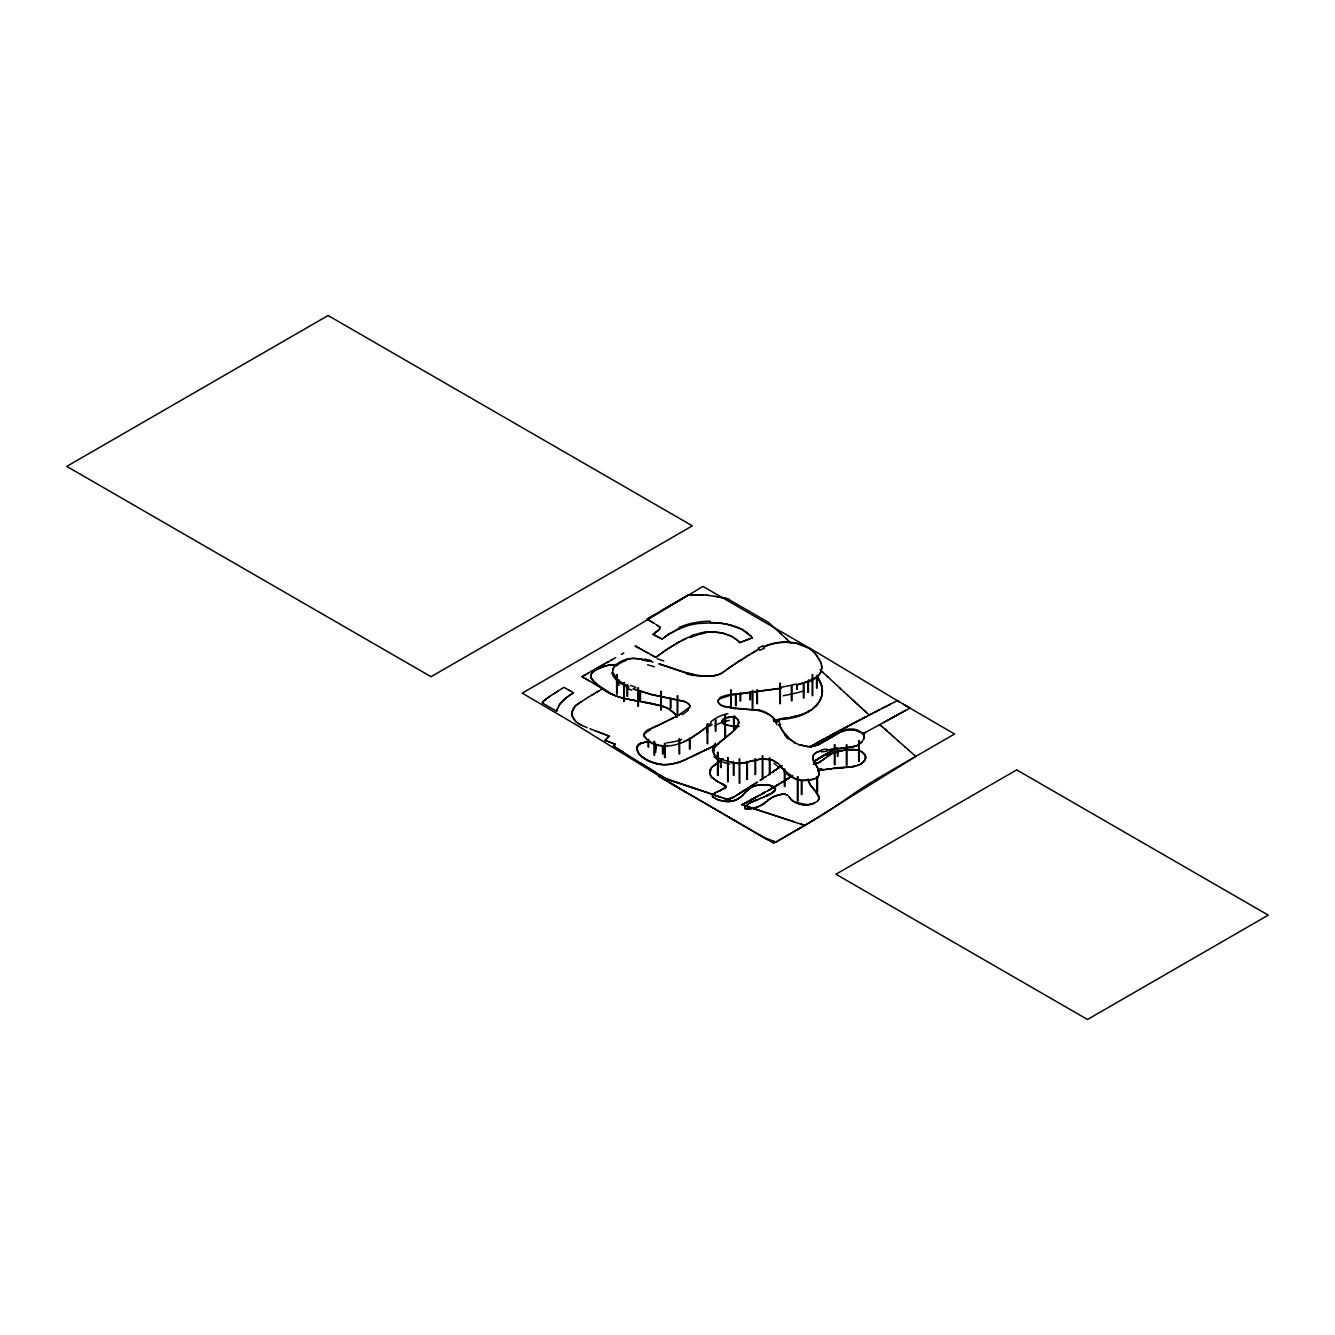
<?xml version="1.0" encoding="UTF-8"?>
<svg xmlns="http://www.w3.org/2000/svg" width="1335" height="1335" viewBox="0 0 1335 1335"><rect width="100%" height="100%" fill="white"/><g stroke="black" fill="none" stroke-linecap="round" stroke-linejoin="round"><path stroke-width="1.5" d="M660.742 709.953L660.742 691.413M677.195 715.293L677.195 695.819M689.444 749.018L689.444 738.639M706.916 732.398L706.916 726.157M707.166 743.662L707.166 723.72M717.512 775.451L717.512 752.323M720.516 767.508L720.516 759.381M734.2 730.345L734.2 717.045M834.375 764.671L834.375 744.73M846.357 765.205L846.357 744.913M637.062 749.452L637.329 746.398M822.393 691.447L822.377 690.262M821.692 668.067L821.692 666.883M822.393 691.33L822.343 692.515M822.143 694.117L821.759 686.457L817.938 678.046A72.591 43.137 -0.1 0 0 816.786 676.444M637.012 748.735L637.062 747.633M821.609 668.968L821.692 667.784M822.343 692.398L822.226 693.583M612.732 670.804L612.782 670.053A15.803 9.395 1.7 0 1 614.2 666.983M865.531 758.213L865.581 757.012M738.622 722.569L738.572 723.036A26.683 15.853 -3.9 0 1 735.335 728.777M637.045 747.767L637.212 746.816M643.87 734.701C651.08 751.405 677.179 747.149 689.794 738.655A79.583 72.324 38.6 0 0 691.88 737.287L696.136 734.567M551.405 695.318L547.717 697.805A70.087 40.567 0.1 0 0 546.716 698.555L543.779 700.975A36.596 21.193 0.2 0 0 543.095 701.659L542.077 702.777L556.578 711.238L559.732 704.196L566.491 697.571M812.865 757.396L812.982 756.261M863.995 737.855L863.712 734.584M716.011 763.937L711.438 767.959L709.936 772.998M821.609 668.668L821.259 670.737M822.143 694L821.926 695.168M585.831 698.689L575.001 706.282L571.747 713.341A12.666 7.409 1.3 0 0 571.897 715.109L574.901 720.349A29.103 16.988 2.2 0 0 575.902 721.484L576.853 722.352A20.275 11.865 1.9 0 0 580.591 724.755M571.831 712.823L571.864 712.706A16.304 9.562 1.1 0 0 572.164 716.011L572.214 715.977M865.531 758.096L865.264 759.265M863.912 738.288L863.912 735.201M710.036 771.129L710.303 769.961M571.947 712.306L572.214 711.305M821.926 695.051L821.409 697.02M811.096 804.221A14.301 8.995 -2 0 0 814.517 803.036L817.854 800.75A7.91 4.923 -2.7 0 0 818.722 799.381C819.006 790.987 808.826 787.383 807.975 778.956A30.972 19.691 -5.6 0 0 809.511 783.111L810.061 784.296M818.722 799.381L818.922 797.679M572.248 711.171L572.498 710.454A26.099 15.252 0.6 0 1 576.136 705.097M637.212 746.882L637.613 745.731M863.778 738.422L863.445 739.59M637.329 746.515L640.984 743.311A16.304 9.912 2.5 0 1 642.602 742.777L643.019 742.661M821.325 697.17L820.925 698.322M818.755 799.148L817.821 800.766M865.264 759.148L864.062 761.284M863.628 738.856L863.345 739.807M557.396 708.384L556.962 709.536A29.687 17.288 0.4 0 0 556.595 711.238M813.115 756.127L813.282 755.426A11.297 6.141 -1.9 0 1 814.083 754.208A11.514 6.241 -2.3 0 1 818.138 751.538L821.676 750.587M637.429 746.248L638.113 744.947M820.925 698.205L820.458 699.356M820.458 699.24L819.94 700.391M745.547 806.69L744.93 808.526L745.848 809.06M774.283 790.971L775.435 788.368A4.038 2.42 -1.9 0 0 775.034 787.6L773.032 786.215M819.356 701.392L819.807 700.525M558.547 706.031L559.131 705.064M819.189 701.526L816.786 704.847M720.066 790.67L726.04 786.716L719.381 782.443M559.732 704.196L560.466 703.245A53.934 31.372 0.4 0 1 565.573 698.272M862.443 741.025L861.325 742.677M745.33 807.124L746.048 806.073M745.547 806.807L749.653 803.119L767.308 795.476M689.16 707.734L689.344 707.483A4.939 3.287 -9.4 0 0 688.743 704.062A13.851 9.195 -9 0 0 687.158 702.744A18.106 12.032 -9 0 0 684.238 701.326L651.397 694.384L634.409 689.11M774.901 790.12L770.479 793.774M659.44 629.186L659.957 627.317L655.885 624.38M818.121 703.662L811.346 710.153L803.503 714.459A44.889 25.765 -1.3 0 1 792.089 717.963A44.038 25.131 -1.4 0 1 785.33 719.114M862.143 741.442L858.055 744.913M864.262 760.917L863.294 762.101M614.15 666.966L615.218 665.764M817.604 703.762L815.919 705.798M689.16 707.433L688.476 708.468M735.618 728.56L734.5 729.828A59.357 34.977 -4.7 0 1 732.014 732.264L720.967 741.359M542.644 702.127L542.778 701.993A47.092 27.267 0.1 0 1 547.216 698.222L547.75 697.788M765.539 784.846L759.982 784.897A15.987 8.878 -2 0 0 751.021 787.617L744.162 793.607M718.731 699.774L720.616 697.988M715.009 792.99L712.506 796.344L717.646 799.665A22.712 13.116 0 0 0 721.668 800.783C730.262 803.169 739.59 799.899 744.93 792.756M861.325 742.377L858.055 745.214A10.58 6.341 -3.5 0 1 856.069 746.031L853.899 746.649M815.919 705.681L814.984 706.732M815.685 705.915L812.915 708.501M638.33 744.83L638.581 744.479A6.308 3.821 2.4 0 1 640.183 743.512L648.51 741.192M658.739 629.87L659.373 629.236L656.52 631.722M615.635 665.664L614.484 666.849A15.937 9.512 2.7 0 0 612.765 670.354M664.48 637.246L662.16 639.248L653.049 634.342L657.554 630.904M662.377 639.064L653.049 634.275L654.734 633.074L653.399 634.092M658.589 630.003L658.522 630.07A39.249 22.862 -4.1 0 1 657.487 631.188M662.827 638.647L663.762 637.846M593.224 671.588L590.988 674.559L590.971 677.296M861.793 763.286L863.178 762.101M719.565 698.689L718.731 699.49A5.907 3.571 -1.1 0 0 718.147 701.309A9.695 5.874 -2 0 0 719.215 703.528A11.064 6.708 -2.2 0 0 720.516 704.68A11.281 6.708 -1.6 0 0 724.254 706.198L732.264 707.817M730.162 734.116L732.848 731.747A50.229 29.57 -4.7 0 0 735.568 728.843M720.566 760.633L722.736 758.731M722.919 758.697L716.595 763.52M576.37 705.014L576.637 704.797A43.254 25.265 0.6 0 1 577.721 703.962L578.656 703.295M765.823 801.934L765.022 802.702A42.019 24.531 0.8 0 1 762.719 804.538M720.5 741.442L714.609 747.6L713.541 752.973M664.146 637.513L674.993 630.504L687.925 625.581A55.886 33.775 0.2 0 1 697.671 623.578L714.692 622.677M817.237 777.27L815.735 778.272A8.16 4.572 -0.9 0 1 814.1 778.889A21.577 12.132 -0.9 0 1 809.06 779.773L808.109 779.924A26.917 15.002 -0.9 0 1 802.268 780.191L797.262 779.423L792.089 776.736M729.678 734.217L717.696 744.196M765.289 802.368L765.022 802.585A42.019 24.531 0.8 0 1 762.719 804.655M767.375 800.75L769.01 799.365M721.117 760.082L719.465 761.517M748.935 788.735L747.9 789.602A46.391 26.316 -1.5 0 0 746.182 791.171A46.391 26.316 -1.5 0 1 747.784 789.686L749.486 788.334M767.642 800.533L769.894 798.747M770.195 798.547C763.436 804.471 754.225 810.512 744.93 808.526A3.605 2.086 0 0 1 745.214 807.475M664.964 636.845L666.732 635.51M565.806 698.105L569.377 695.502M824.062 759.048L833.04 753.124L842.218 750.637M720.016 760.967L718.898 761.951M825.447 757.846L819.123 762.469L813.949 764.204M656.453 631.805L655.068 632.823M824.012 758.964L822.71 760.082M740.191 797.245L739.64 797.663A23.813 13.684 -0.2 0 1 737.22 799.214L735.819 800.015A13.901 7.993 -0.2 0 1 724.471 801.1L723.553 801.017A20.559 11.915 -0.1 0 1 715.443 798.647L714.776 798.28M740.191 797.362L739.64 797.779A23.813 13.684 -0.2 0 1 737.22 799.331M826.015 757.512L826.582 757.078M722.368 672.89L730.645 666.682M738.839 661.192L726.607 669.653M822.71 759.965L821.342 761.067M658.572 655.301L655.919 657.287L664.913 650.779M714.275 765.322L716.294 763.737M567.191 697.054L568.093 696.403M717.746 762.686L717.462 762.902M862.377 762.752L861.175 763.67M659.657 654.5L660.742 653.716M725.589 670.404L721.784 672.923M715.427 764.354L714.275 765.189A21.043 12.232 -0.1 0 0 709.97 769.911M593.775 671.288L594.342 670.754A26.133 15.085 0.1 0 1 597.596 668.885M661.843 652.915L664.062 651.363M696.72 734.434L709.219 725.506M667.25 635.126L668.318 634.392M548.068 697.571L550.12 696.169M731.18 666.599L740.524 660.107M781.309 766.023L776.82 769.144M780.641 766.674L781.776 765.889M568.643 696.019L570.896 694.5M778.188 768.159L781.626 765.606M781.659 765.906L775.702 769.928M775.935 769.527L777.22 768.643M775.618 769.744L771.363 772.848M773.916 771.096L776.503 769.461M777.27 768.993L778.405 768.226M772.214 772.264L774.016 771.079M664.663 650.963L666.198 649.928M579.523 702.694L580.892 701.776M713.925 793.658L714.242 793.34A16.904 9.796 0.2 0 1 715.143 792.79L715.226 792.756M768.827 774.567L769.678 773.816M773.916 771.296L772.231 772.431M665.748 650.195L667.734 648.893A196.562 140.926 9.6 0 1 677.212 643.153L678.53 642.319M811.196 709.653L810.295 710.37M768.61 774.717L767.775 775.401M666.332 649.828L677.296 643.019M766.657 776.152L765.022 777.12M816.786 777.921L815.735 778.555M709.219 725.222L691.93 737.654M764.171 777.688L765.139 777.154M769.544 799.098L771.013 798.163A23.713 13 -2.9 0 1 775.251 796.144A24.714 13.584 -2.8 0 1 777.137 795.476M668.585 634.208L670.537 632.974M761.634 779.189L760.683 779.99L761.784 779.273M570.128 695.001L573.666 692.798L570.345 690.913M760.783 779.74L759.949 780.291M824.446 741.409L841.317 731.613M792.69 775.468L790.387 776.97M551.589 695.201L553.241 694.117M810.595 710.053L807.375 712.072M761.901 779.273L762.786 778.689M841.317 731.33L819.106 744.479M791.955 776.102L789.219 777.721M553.024 694.267L554.142 693.533M738.923 793.858L734.834 796.478M553.758 693.799L554.859 693.082M740.591 792.79L735.935 795.793M790.086 777.304L782.076 782.227M554.476 693.332L555.41 692.731M555.193 692.865L557.045 691.68M738.255 794.292L739.173 793.541M740.207 793.04L741.693 792.089M789.552 777.654L790.854 776.837M739.173 793.708L746.165 789.235M756.895 782.494L755.51 783.161M787.95 778.322L786.649 779.156M789.018 778.005L785.998 779.757M556.311 692.147L557.763 691.213M739.406 661.125L749.369 654.517M681.167 713.624L675.527 717.312M740.074 793.14L743.929 790.654M754.459 783.829L750.504 786.532M757.612 782.043L756.194 782.944M788.484 778.338L785.998 779.573M741.192 792.423L744.68 790.186M557.362 691.48L562.152 688.459M571.13 694.35L572.398 693.566M755.476 783.395L743.528 790.921M813.649 761.834L817.854 758.897M786.315 779.59L784.029 780.992M787.95 778.689L785.28 780.374M741.643 659.69L758.247 649.294M752.456 785.28L747.3 788.518M750.404 787.733L750.12 788.034A18.974 10.797 -1.3 0 0 749.486 788.451M813.432 761.968L813.716 760.833A31.356 17.021 -1.9 0 1 813.032 758.781M785.748 779.957L784.58 780.691M745.097 789.936L748.067 788.067M814.734 760.833L813.415 761.851L816.202 759.915M814.066 761.434L816.336 760.149M680.516 714.041L657.07 725.99M720.066 698.622L730.879 695.135L781.225 688.359M752.89 785.013L749.002 787.45M784.212 781.042L785.631 780.157M781.426 782.627L782.844 781.776M783.411 781.542L785.047 780.524M784.463 780.892L776.837 785.447L777.487 784.863M861.492 763.37L860.524 764.054M562.118 688.493L563.954 687.358L569.444 690.395M816.202 760.099L819.657 757.796M816.87 759.815L818.071 759.064M781.676 782.494L783.144 781.709M635.093 646.157L646.841 652.331M823.311 741.86L819.106 744.179M815.869 760.316L816.87 759.682M779.123 783.862L778.071 784.796M782.143 782.327L780.458 783.361M817.604 759.248L822.844 756.094M819.823 757.996L819.023 758.48L821.559 756.945M778.472 784.446L769.945 789.552M585.831 698.689L587.901 697.437M819.557 758.163L820.408 757.646M820.091 757.829L820.975 757.295M821.159 757.179L822.143 756.595M587.901 697.437L588.785 696.903M751.555 653.466L759.415 648.994M821.692 756.862L824.579 754.876M773.232 787.6L777.604 784.98M776.453 785.681L775.869 786.031M810.328 746.999L818.322 742.327M822.226 756.528L825.631 754.509M775.368 786.332L772.264 788.217L772.965 787.75M589.202 696.653L590.771 695.719M750.404 787.85L752.089 786.816M820.641 757.379L822.61 756.027M590.871 695.652L592.339 694.784M810.445 746.849L812.648 745.614M734.634 796.611L734.3 796.795M821.292 756.995L826.916 753.708M591.822 695.101L594.125 693.716M809.611 747.149L812.264 745.597M811.029 746.499L813.232 745.264M824.379 755.26L825.898 754.108M775.752 786.182L776.837 785.547M654.117 614.968L647.125 619.106L650.729 621.276M593.641 694L597.379 691.797M835.543 734.45L836.394 733.933M822.61 756.211L831.338 751.205M596.278 692.464L599.165 690.746M597.079 691.981L602.769 688.643L593.674 683.386M814.016 744.813L815.952 743.678M826.215 754.175L832.423 750.604M660.758 611.063L688.259 595.226M623.812 652.932L622.561 653.666M825.163 754.726L827.183 753.374M772.564 787.817L770.912 788.768M814.6 678.58L812.364 679.815M621.309 654.384L622.327 653.8M809.027 711.038L805.272 713.107M812.264 745.764L813.148 745.08M803.837 825.764L775.869 842.101L772.848 841.1M801.15 824.246L804.738 825.43L796.678 830.103M813.148 745.264L816.67 743.061M771.146 798.08L772.832 797.045M589.77 681.134L581.977 676.678L583.378 675.877M582.811 676.194L584.48 675.226M817.137 743.011L818.438 742.06M827.5 753.357L834.559 749.402M770.045 789.452L772.381 788.151M583.846 675.61L585.331 674.759M814.033 744.746L815.785 743.728M826.549 753.925L828.468 752.64M584.78 675.076L592.256 670.804M587 673.791L587.834 673.307M818.722 742.093L821.075 740.758M817.304 742.894L819.64 741.576M734 796.795L732.448 797.796M828.468 752.807L834.942 749.169M768.61 790.287L767.608 790.67M615.719 657.588L611.263 660.124M767.608 790.854L770.212 789.385M591.989 670.954L596.027 668.685M677.145 643.103L679.915 641.568M830.387 751.538L831.672 750.821M594.526 669.519L600.717 666.031M595.477 668.985L612.398 659.457M817.554 742.727L818.438 742.227M766.557 791.438L764.972 792.156M818.889 741.809L819.773 741.309M818.889 741.976L822.243 740.107M832.94 750.103L831.672 750.988M600.383 666.215L608.326 661.76M820.224 741.058L819.323 741.726M832.94 750.27L835.51 748.668M833.591 749.92L836.695 748.201M821.108 740.575L810.495 746.799L811.363 746.398A13.767 8.294 -1.8 0 1 806.69 746.382L799.582 744.663M820.658 740.992L823.795 739.24M764.304 792.539L761.668 793.991M764.822 792.423L761.668 794.175M678.831 642.152L682.936 639.949M821.993 740.074L826.465 737.788M820.808 740.925L823.144 739.623M833.891 749.736L836.461 748.318M764.288 792.723L760.349 794.892M822.327 739.89L826.849 737.554M820.341 741.159L824.746 738.706M834.475 749.402L835.643 748.768M816.336 763.67L819.373 762.202M765.289 792.172L742.177 804.805L756.411 796.878M715.143 792.907L717.162 791.905A53.25 30.755 0 0 1 718.514 791.321L719.682 790.837M907.8 749.352L915.793 756.394L804.738 825.447L742.177 804.805L744.863 803.336M879.164 724.938L881.083 725.673M759.048 795.61L760.349 794.726M649.077 729.611L656.403 725.956M674.175 717.779L650.195 729.01M826.465 737.621L828.251 736.636M823.845 739.223L828.251 736.82M905.53 710.37L883.62 722.502M863.044 733.733L909.953 708.134L906.014 705.631M853.466 729.527C858.589 728.526 862.677 735.635 866.281 731.964M827.617 737.137L830.17 735.785M826.181 737.955L832.506 734.517M733.399 797.295L733.516 797.062A18.023 10.196 -1.2 0 1 731.013 798.313M890.161 718.931L899.256 713.975M743.478 805.222L742.177 804.805L757.729 796.161M830.053 735.652L833.641 733.716M748.267 801.467L755.109 797.763M829.919 735.885L834.859 733.249M837.212 731.997L831.455 735.068M840.399 730.095L833.207 734.133L839.565 730.729M834.525 733.416L837.245 731.78M837.562 731.78L840.266 730.345M839.048 730.996L842.619 729.094M726.19 717.512L722.435 720.433A6.892 4.372 -3.6 0 0 722.202 722.118L722.335 722.585A4.906 3.121 -4 0 0 723.053 723.57L727.992 725.472L737.254 726.357M687.608 740.157L689.794 738.956A79.583 72.524 41.2 0 0 691.981 737.738M842.652 728.893L849.01 725.706M837.946 731.58L846.64 726.958M812.364 679.515L815.635 677.613A25.315 14.568 -0.2 0 0 821.409 669.553M841.017 729.961L844.905 727.875M681.601 640.667L685.823 638.497M846.724 726.741L852.965 723.637M845.956 727.341L851.563 724.388M851.713 724.104L854.901 722.435M850.345 725.005L857.471 721.267M856.72 721.484L859.006 720.299M853.732 723.22L862.31 718.747M861.976 718.747L872.823 713.29M856.82 721.601L865.447 717.112M867.9 715.66L876.311 711.488M862.961 718.397L866.215 716.711M873.991 712.506L886.824 706.082M683.253 639.799L684.688 639.048M882.101 708.334L897.337 700.691L898.922 701.626M875.793 711.755L879.815 709.686M885.622 706.699L890.328 704.279M686.974 740.174L683.754 741.693M685.022 638.898L692.164 635.61M732.381 797.646L727.675 799.081A5.273 3.037 0 0 1 726.757 799.031L725.823 798.881A17.005 9.829 0 0 1 723.303 798.197M818.672 762.569L816.336 763.553A8.728 5.29 -4.2 0 1 815.068 763.887L813.199 764.288M859.84 764.288L858.755 764.905M708.351 748.635L692.998 756.01L716.194 744.78M695.618 754.759L699.84 752.74M704.463 750.504L719.315 743.462M694.884 755.109L690.896 757.012M712.506 746.649L713.975 745.948M714.709 745.597L716.194 744.897M690.195 757.345L691.33 756.795M805.99 712.656L804.187 713.591M690.262 757.295L688.777 758.013M676.545 629.736L678.797 628.768M688.777 757.88L686.657 758.981M688.142 758.297C676.962 764.121 663.512 767.141 651.463 762.168A34.143 20.943 1.3 0 1 646.841 760.132L639.298 754.342L637.029 748.902M764.922 796.461L763.453 797.229M773.549 796.828L775.051 796.077M762.969 646.974L768.009 644.972A33.976 19.624 0 0 1 785.497 641.935M814.166 803.086L812.982 803.67M753.991 800.866L753.257 801.284A24.197 14.084 0.6 0 0 745.848 806.006M678.964 628.702L679.865 628.334M803.82 713.624L802.702 714.208M721.351 790.02L718.414 791.238A38.598 22.411 0.3 0 0 715.593 792.589M721.351 790.136L719.882 790.637M764.187 646.741L768.009 645.272M752.823 786.599L754.776 785.781M761.951 797.729L760.066 798.614M753.991 800.983L755.493 800.249M858.372 764.955L857.203 765.506M640.55 743.478L640.166 743.628A6.308 3.821 2.4 0 0 638.564 744.596M755.109 800.516L756.628 799.815M725.773 717.663L724.988 717.996A5.957 3.771 -4.9 0 0 722.469 720.132M802.702 714.091L801.551 714.642M724.988 718.18L735.051 716.461M755.86 800.232L758.146 799.348M808.676 681.167L797.562 684.555M712.656 632.022A30.154 17.806 -0.1 0 0 705.264 632.256L707.083 632.006A30.221 17.922 -0.1 0 1 710.604 631.839L720.216 632.74A32.023 18.573 0 0 1 723.553 633.424L731.73 636.478L738.088 640.767A36.128 20.96 -0.3 0 1 739.824 642.569L750.787 638.447M802.318 714.242L799.999 715.193M739.857 642.552L752.339 637.863A53.567 31.005 -0.4 0 0 750.837 636.061M730.946 798.447L730.779 798.514A8.794 5.09 -0.3 0 1 730.312 798.664A6.124 3.538 -0.3 0 1 725.089 798.764L724.555 798.564M813.382 803.403L810.645 804.337M624.747 660.007L626.732 659.34M694.634 634.676L700.825 632.89A27.668 16.621 0 0 1 705.214 632.072M775.835 795.894L777.654 795.176M807.358 681.968L797.562 684.855M625.397 660.057L627.417 659.44M756.194 807.475L756.995 807.091A23.146 13.367 0.1 0 0 761.918 804.821M648.109 741.242A12.315 7.426 2.4 0 1 647.175 741.609L645.539 742.193M799.999 715.076L788.184 717.996M812.564 803.687L811.296 804.054M676.278 763.019L678.631 762.268L675.477 763.253M777.12 795.46L780.875 794.392M754.776 785.898L756.027 785.431M605.873 665.948L596.328 669.669L591.839 673.09A11.982 6.942 0.5 0 0 590.838 676.745L592.773 680.516L598.764 686.123M843.853 730.379L845.205 730.011M814.1 779.173L813.032 779.456A24.314 13.667 -0.9 0 1 809.06 780.074L808.109 780.224A26.149 14.668 -0.9 0 1 801.484 780.558L799.965 780.324A9.996 5.54 -0.9 0 1 796.111 779.306L795.26 778.872M750.854 760.983L745.28 762.435M751.188 760.883L761.567 758.731L770.729 759.481A12.332 6.742 1.5 0 1 773.349 760.466L776.97 762.769M750.854 761.284L744.546 762.886M751.188 761.184L761.567 759.031L770.729 759.782A12.132 6.625 1.6 0 1 772.715 760.499L776.519 762.719M778.272 795.109L779.123 794.776M717.229 675.126L715.026 675.66A23.095 13.801 -2.1 0 1 711.188 676.061M796.761 716.061L791.688 717.262M855.168 766.023L851.229 766.957M778.705 794.992L779.99 794.575M645.956 741.96L644.705 742.394M853.899 746.348L856.069 745.748A10.58 6.308 -3.6 0 0 858.038 744.897M820.958 751.038L818.171 751.872A11.514 6.208 -2.6 0 0 813.799 754.892A11.297 6.141 -2.1 0 0 813.282 755.71M756.027 785.547L756.895 785.23M716.495 675.026L714.275 675.493M645.122 742.177L643.019 742.777M854.317 766.24L853.015 766.54M610.412 664.83L606.123 665.881L608.226 665.231M810.862 804.171L809.978 804.471M810.178 804.454L811.096 804.237M853.332 746.482L852.965 746.565A33.625 18.59 -4.8 0 1 850.846 746.916L830.821 749.486M852.965 746.849L853.332 746.766A25.849 14.668 -4.5 0 0 853.916 746.699M608.226 665.347L609.094 665.064M817.738 770.579L824.179 769.661M817.738 770.695L818.605 770.512M810.428 804.271L810.212 804.321A12.382 7.643 -2.2 0 1 807.391 804.771L795.326 802.352M780.107 794.659L782.894 794.141M608.627 665.264L615.886 664.697M809.978 804.354L808.843 804.655M779.707 688.343L733.9 694.384M849.861 767.124L852.564 766.624M789.068 717.729L789.953 717.596M841.684 750.587L852.898 749.486M841.684 750.704L842.569 750.57M850.095 747.4L845.856 748.017M843.269 750.337L844.838 750.086M781.309 794.442C782.894 792.773 789.636 796.311 787.166 794.826M758.213 785.097L759.565 784.813M844.838 750.203L849.277 749.519M851.68 766.774L846.54 767.391M788.184 717.88L782.794 718.614M610.412 664.947L611.747 664.663M845.706 750.07L849.727 749.486M822.193 769.811L823.995 769.577M822.193 769.928L828.351 769.11M837.562 767.975L826.682 769.344M830.654 768.81L831.805 768.643M827.583 769.227L831.188 768.743M826.982 749.836L845.088 748.117M728.192 717.329L730.512 717.112M787.3 717.996L779.139 718.881L780.975 718.647M825.798 769.344L826.231 769.411M850.779 766.891L847.575 767.341M832.973 768.393L833.874 768.276M833.874 768.393L835.677 768.059M812.08 746.515L811.33 746.599A13.55 7.993 -1.8 0 1 807.508 746.565L799.582 744.963M759.114 784.98L760.249 784.746M835.677 768.176L836.594 767.959M785.347 719.181L773.165 719.949M782.21 794.325L783.111 794.125M691.096 594.959L687.625 595.277L647.125 619.073L654.767 623.662M849.41 767.058L848.493 767.141M826.982 750.136L829.285 749.92M728.96 716.928L730.512 716.812A8.41 5.49 -3.4 0 1 736.336 717.896M733.766 716.328L734.684 716.244M760.032 784.88L761.868 784.663M848.025 767.191L846.657 767.408M690.529 595.01L700.992 594.742A45.206 26.433 0 0 1 702.894 594.826L706.999 595.21M849.727 749.602L856.669 749.87M711.205 675.877L701.91 675.827M711.205 676.178L703.445 676.244M807.224 804.671L805.372 804.688L808.159 804.605M691.497 594.926L703.061 594.859M847.108 767.258L845.422 767.458M840.683 767.725L843.887 767.441M841 767.692L844.805 767.391M844.321 767.508L845.722 767.341M842.051 767.658L843.887 767.558M612.898 664.697L617.838 664.863M783.111 794.242L784.913 794.258M851.079 749.519L855.051 749.619M761.351 784.796L764.087 784.78A22.478 13.066 -1.5 0 1 768.109 785.18L771.246 785.748M737.804 726.19L738.722 726.207M737.804 726.307L738.722 726.323M614.5 664.53L615.435 664.563M736.903 726.19L738.789 726.39M710.337 622.577L712.623 622.611A49.946 28.836 0 0 1 728.242 624.546L731.213 625.297M785.514 642.035L793.207 642.602A36.295 20.96 0 0 1 797.663 643.42L809.01 647.976A37.246 21.51 0 0 1 811.797 650.128L814.183 652.732A79.883 46.124 0 0 1 815.251 653.933A82.203 47.459 0 0 1 816.286 655.135L819.673 660.141M736.903 726.307L735.986 726.157A40.984 27.167 -5.6 0 1 730.645 725.773M615.886 664.58L616.803 664.763M765.088 784.713L765.99 784.897M736.92 763.103L730.913 762.252M661.593 745.648L663.929 745.764A24.497 14.885 -2 0 0 667.049 745.614M735.301 708.167L759.098 710.237M735.301 708.468L759.098 710.52M736.152 763.336L730.913 762.535M661.342 764.388L662.243 764.588A20.592 12.315 1.6 0 0 667.734 764.504A27.184 16.17 1.5 0 0 675.443 763.103M766.457 784.813L768.242 785.147M705.998 595.11L709.202 595.477M746.065 808.993L746.298 809.127A17.338 9.979 0 0 0 755.059 807.325M643.537 757.946A32.073 19.408 1.5 0 0 660.458 764.338L661.342 764.504M708.568 595.393L715.159 596.378M855.368 749.536L857.721 750.12M721.484 623.328L724.805 623.845A49.245 28.302 0.2 0 1 728.026 624.546L741.726 629.286L750.804 636.077M854.216 729.911L862.844 733.499M785.147 794.175L787.667 795.293M639.665 658.806L642.736 659.29M639.665 659.106L644.254 659.874M697.404 675.577L694.467 675.076M730.028 707.75L732.264 708.101A37.146 19.908 0.6 0 0 735.251 708.618M714.943 596.345L717.529 596.778M768.676 785.097L769.544 785.364M637.212 700.875L640.783 701.609M633.658 700.274L637.212 701.008M640.099 701.492L661.643 705.998M636.044 700.792L621.259 697.671A46.758 26.884 1.7 0 1 615.702 695.819L612.131 694.35M717.329 596.745L719.064 597.045M642.552 701.793L646.09 702.544M635.443 700.691L630.12 699.607M642.552 701.91L645.205 702.394M718.914 597.012L721.501 597.496M695.919 675.043L693.015 674.492M688.61 704.096L688.393 703.912A14.718 9.796 -9.2 0 0 686.641 702.694A19.107 12.682 -8.9 0 0 683.587 701.409L651.397 694.667L633.04 688.877M769.11 785.164L770.412 785.547M719.698 597.162L727.525 598.748L768.443 622.377L774.667 628.101M728.176 707.433L724.187 706.582M646.09 702.427L646.974 702.711M646.974 702.594L651.363 703.578M647.859 702.761L650.479 703.295M856.453 749.703L858.088 750.22M722.068 597.613L722.852 597.763A112.19 64.781 0 0 1 726.757 598.581L729.444 599.866M628.351 699.256L630.12 699.724M651.363 703.462L652.231 703.762M628.351 699.373L624.88 698.505A49.362 28.469 1.6 0 1 615.034 695.518M653.099 703.829L653.966 704.146M653.966 704.029L654.817 704.329M856.886 749.786L857.721 750.003M654.817 704.212L655.685 704.53M655.685 704.413L656.97 704.83M770.412 785.431L773.899 786.749M658.689 705.23L657.821 705.03M658.689 705.114L667.2 708.084L674.392 713.457A46.608 29.17 -0.7 0 1 676.545 716.011L677.262 717.045L676.678 716.077A39.466 24.698 -0.7 0 0 669.252 708.968L668.485 708.651M724.972 798.497L725.038 798.514A5.924 3.404 0 0 0 728.96 798.847A8.01 4.622 0.1 0 0 731.063 798.397A8.01 4.622 0.1 0 1 728.96 798.814M726.724 725.189L724.738 724.438A6.208 3.955 -4.4 0 1 722.435 720.132M771.046 785.581L771.997 785.965M648.693 660.608L651.547 661.376M687.375 673.157L659.123 663.745M687.375 673.457L659.123 664.046M650.128 661.276L652.965 662.077M726.307 725.072L724.738 724.555M661.643 705.881L664.079 706.766A22.311 13.751 0.3 0 1 667.867 708.351M771.663 785.748L772.648 786.182M723.987 798.43L723.086 798.146M662.46 706.132L664.079 706.649M801.901 824.312L804.738 825.247M775.869 842.101L766.156 838.881L659.156 776.469L660.892 777.22M685.372 785.364L694.467 788.368M793.808 821.659L742.177 804.788M663.645 777.955L687.725 785.948M688.526 786.215L705.814 792.139M660.892 777.037L674.876 781.876M671.171 780.658L699.907 790.17M742.177 804.605L748.017 806.54M746.682 806.29L748.501 806.891M750.303 807.475L752.222 808.126M753.841 808.66L756.761 809.611M679.732 783.478L659.156 776.636M694.684 788.434L703.545 791.371M767.942 839.465L771.063 840.499L763.687 837.262M700.541 790.387L702.577 791.054M705.03 791.705L710.036 793.574M704.513 791.538L707.834 792.823M659.156 774.617L668.451 779.723M707.4 792.69L708.651 793.107M710.554 793.574L715.009 795.276M709.436 793.357L711.872 794.192M711.238 793.975L714.492 795.093M713.941 794.909L721.134 797.462M714.609 795.143L717.079 795.994M722.385 797.896L721.401 797.562M716.194 795.693L717.88 796.277M716.578 795.827L718.43 796.478M718.414 796.294L717.529 796.161M719.448 796.661L721.134 797.262M718.647 796.561L720.8 797.329M719.749 796.962L720.633 797.279M858.839 750.454L860.04 750.938M598.464 732.047L609.211 736.119L605.039 740.358L615.335 744.246L613.466 746.165L666.148 778.972M596.445 731.28L609.211 736.136L605.039 740.374L615.335 744.279L613.466 746.148L623.345 752.323M594.976 730.712L596.962 731.463M595.026 730.712L589.936 728.726M859.289 750.52L860.241 751.038A14.735 8.527 0.2 0 1 863.611 753.274L864.112 753.791M586.182 727.225L587.233 727.658M615.085 695.602L612.131 694.233M585.297 726.857L582.344 725.572M812.631 651.18L811.797 650.429A37.246 21.51 0 0 0 809.01 648.276L797.663 643.704A36.295 20.96 0 0 0 793.207 642.903L787.066 642.369A33.842 19.541 0 0 0 768.092 645.339M613.616 695.001L596.378 684.171M582.26 725.539L578.088 723.303M719.582 782.644L717.613 781.592M721.167 783.278L722.235 783.895M629.085 686.874L626.566 685.639M721.517 783.445L722.585 784.079M718.664 782.227L711.705 777.237M860.391 750.988L862.176 752.122M627.817 686.557L616.987 679.381L612.798 671.922M654.367 656.553A27.501 16.487 -1.9 0 0 655.919 657.287A27.451 16.654 -3.1 0 1 654.317 656.603L653.549 656.136M654.367 656.553L642.352 649.911M722.936 784.129L723.27 784.429A10.346 5.974 0.1 0 1 725.839 786.148M766.44 712.873L768.743 714.158M646.707 652.298L647.809 652.865M653.199 655.936L652.114 655.335M667.8 708.268L669.152 709.169M641.234 649.294L635.46 645.856M794.692 742.527L789.719 739.206M794.692 742.827L788.067 737.721M569.144 690.228L570.646 691.079M715.944 780.808L717.279 781.526L711.522 777.003M650.612 654.484L651.597 655.018M581.977 676.678L586.749 679.415M587.4 679.782L596.428 684.972M597.579 685.623L602.769 688.643M669.035 782.41L773.799 843.286L809.961 822.427A436.345 251.931 -60 0 0 846.106 799.081A436.345 251.931 -60 0 1 882.251 775.752L954.558 734.016L903.461 704.313M728.042 816.72L739.707 823.495M757.412 833.791L763.687 837.429M660.057 777.003L666.949 781.192M687.325 793.324L577.271 725.456L522.235 693.132L601.317 647.425L702.978 586.415L816.97 652.448L899.523 701.976M659.156 776.469L660.057 777.17M898.138 700.975L897.337 700.508L909.953 708.134M767.608 713.791L768.743 714.459M651.08 621.493L653.516 622.911M793.357 777.821L791.355 776.252M736.202 717.996L736.736 718.33A7.109 4.322 -1.5 0 1 738.205 719.966A11.932 7.209 -0.9 0 1 738.489 722.736M736.736 718.63L735.602 717.996A8.427 5.207 -2.4 0 0 730.529 717.262M640.667 763.103L655.452 772.314M657.354 625.314L658.756 626.215M861.876 751.805L863.027 752.756M602.719 688.91L602.719 689.027A64.03 36.496 2 0 0 611.931 694.367A64.03 36.496 2 0 1 602.586 689.094M601.851 688.426L601.551 688.109A88.928 50.313 2.3 0 1 599.298 686.557L599.315 686.44M642.185 757.045L643.353 758.03M862.76 752.423L864.029 753.708A13.367 7.743 0.2 0 1 865.147 755.393L865.581 757.145M597.429 684.922L596.378 684.037M640.116 755.176L642.185 757.162M897.821 740.558L905.13 746.999M904.796 746.716L908.017 749.552M891.63 735.068L893.566 736.786M893.332 736.57L898.555 741.209M886.407 730.429L889.828 733.466M889.41 733.099L892.314 735.685M882.118 726.607L886.073 730.128M884.788 728.993L887.324 731.246M880.85 725.472L882.335 726.791M866.315 712.373L869.319 715.109M863.211 709.553L865.247 711.405M864.83 711.021L866.448 712.489M786.382 638.831L791.004 643.053M860.141 706.732L862.143 708.585M861.926 708.368L863.695 709.986M774.4 627.867L780.875 633.791M780.391 633.341L787.099 639.482M856.669 703.562L859.039 705.748M858.655 705.381L860.591 707.166M852.531 699.757L855.935 702.894M854.901 701.926L857.487 704.313M847.775 695.385L851.296 698.622M850.946 698.305L853.616 700.758M822.71 672.173L827.967 677.012M839.682 687.892L844.321 692.181M820.074 669.719L823.228 672.623M843.82 691.73L848.192 695.769M827.333 676.444L840.649 688.777M772.698 717.079L777.204 722.302M772.698 717.379L775.869 720.616M784.63 770.779L783.094 769.127M784.63 771.079L782.443 768.376M779.39 764.972L781.793 767.909M863.895 753.424L865.531 756.595M782.777 769.043L781.459 767.241M639.665 754.809L639.048 753.925M814.4 789.986L815.218 791.104M813.699 789.252L814.4 790.103M815.635 791.488L816.236 792.373M813.382 788.851L812.581 787.733A101.176 64.697 -6.8 0 1 811.713 786.448L811.43 786.232M790.487 798.764L789.052 796.695M864.312 753.908L864.98 755.026M862.994 733.382L863.611 734.667M785.28 734.901L782.51 730.512M788.868 796.444L789.419 797.312M639.048 754.041L638.197 752.623M811.43 786.348L811.63 786.599A101.176 64.697 -6.8 0 0 812.681 787.817M816.903 676.311L817.621 677.412M711.522 777.12L711.021 776.252M789.753 797.679L790.103 798.28A18.94 11.314 -1.8 0 0 795.96 802.669A19.241 11.781 -2.4 0 0 805.322 804.988A19.241 11.781 -2.4 0 1 795.96 802.552M810.061 784.179L810.378 784.813A60.976 38.849 -6.1 0 0 811.096 785.714L811.246 786.098M784.68 733.816L783.028 731.346M863.144 733.866L863.862 735.285M817.621 677.296L820.007 681.451M815.735 764.671L813.899 761.534M778.972 724.571L780.024 726.574M778.972 724.872L779.506 725.723M815.985 764.771L816.469 765.839M816.219 765.456L814.767 762.802M818.288 678.297L819.473 680.433M782.51 730.812L781.025 727.992M816.469 765.556L817.154 766.741M780.024 726.273L780.524 727.425M782.01 729.978L780.524 727.141M638.197 752.74L637.446 750.988M710.887 776.119L710.303 774.767A21.71 12.632 0.2 0 1 710.053 770.979M813.899 761.234L814.116 761.634A64.364 34.843 -1.4 0 0 814.667 762.619M820.491 661.86L816.286 654.834A82.203 47.459 0 0 0 815.251 653.633A75.978 43.871 0 0 0 813.432 651.664M820.007 681.334L820.474 682.485M820.474 682.369L820.908 683.52M820.908 683.403L821.292 684.555M820.491 661.576L821.108 663.612M816.369 765.873A64.13 35.177 -3.1 0 1 818.255 769.494L818.555 770.328M710.32 774.834L709.97 773.132M821.292 684.438L821.609 685.606M637.362 750.837L637.145 749.886M818.772 771.179L817.938 768.359A55.403 30.455 -3.6 0 0 817.187 766.741M821.609 685.489L821.876 686.657M821.108 663.328L821.526 665.397M865.397 756.044L865.597 757.362A15.286 8.844 0.1 0 1 862.927 762.435M637.212 750.287L637.012 748.384M821.876 686.54L822.093 687.725M822.093 687.608L822.26 688.793M812.881 757.946L813.015 759.081A31.356 17.038 -2.2 0 0 813.699 761.134M821.526 665.097L821.642 666.282M822.31 689.194L822.377 690.379M821.642 665.998L821.692 667.183M812.865 757.095L812.881 758.247M859.223 740.691L859.223 761.417M858.655 740.691L858.655 761.417M846.924 744.88L846.924 765.189M837.946 748.017L837.946 756.244M837.362 748.034L837.362 756.261M834.942 744.68L834.942 764.655M817.554 776.786L817.554 792.122M817.137 675.493L817.137 687.992M816.97 776.786L816.97 792.156M816.569 675.493L816.569 687.992M812.748 674.659L812.748 695.618M812.164 674.659L812.164 695.602M808.443 679.815L808.443 692.314M807.875 681.901L807.875 692.298M803.954 682.686L803.954 697.905M803.37 682.686L803.37 697.888M801.934 780.675L801.934 794.492M801.35 780.691L801.35 794.525M797.963 776.686L797.963 801.05M797.395 776.686L797.395 801.067M797.262 685.105L797.262 689.227M796.678 685.105L796.678 689.227M791.955 686.157L791.955 700.708M791.388 686.173L791.388 700.708M784.93 769.127L784.93 786.465M784.363 769.144L784.363 786.499M780.374 683.22L780.374 703.628M779.79 683.236L779.79 703.628M769.961 758.063L769.961 774.55M769.394 758.063L769.394 774.567M762.852 755.977L762.852 779.323M762.268 755.977L762.268 779.34M757.429 689.961L757.429 703.678M756.862 689.978L756.862 703.695M755.643 758.947L755.643 774.484M755.059 758.947L755.059 774.484M752.84 690.495L752.84 709.986M752.256 690.512L752.256 710.003M750.487 691.93L750.487 699.74M749.92 691.947L749.92 699.757M747.383 761.501L747.383 779.456M746.816 761.501L746.816 779.456M740.691 693.115L740.691 700.892M740.107 693.132L740.107 700.908M739.774 758.947L739.774 783.161M739.206 758.931L739.206 783.161M736.086 693.916L736.086 705.631M735.518 693.933L735.518 705.648M733.95 763.336L733.95 775.285M733.616 717.062L733.616 730.379M733.382 761.351L733.382 775.285M731.28 690.028L731.28 707.8M730.712 690.028L730.712 707.817M728.209 757.596L728.209 781.709M727.625 757.612L727.625 781.709M725.456 715.243L725.456 736.603M724.888 715.276L724.888 736.636M721.084 759.348L721.084 767.508M718.096 752.273L718.096 775.451M715.91 719.548L715.91 731.096M715.326 719.582L715.326 731.129M707.734 723.653L707.734 743.662M707.5 726.14L707.5 732.381M690.011 737.888L690.011 749.035M679.648 738.889L679.648 753.875M679.081 738.939L679.081 753.858M677.763 695.785L677.763 715.293M670.921 698.339L670.921 708.001M670.337 698.355L670.337 707.984M665.08 743.345L665.08 757.546M664.513 743.361L664.513 757.529M663.061 745.898L663.061 753.858M662.494 745.898L662.494 753.858M661.326 691.38L661.326 709.953M656.019 744.83L656.019 748.668M655.785 744.429L655.785 752.222M655.452 744.813L655.452 748.651M655.201 744.429L655.201 752.206M654.651 741.342L654.651 755.126M654.067 741.359L654.067 755.109M648.66 739.423L648.66 746.949M648.076 739.406L648.076 746.933M640.483 690.646L640.483 700.992M639.899 690.646L639.899 700.992M638.447 687.925L638.447 706.148M637.863 687.909L637.863 706.132M627.617 684.755L627.617 696.202M627.033 684.738L627.033 696.202M624.346 682.502L624.346 701.392M623.762 682.485L623.762 701.376M618.873 679.799L618.873 685.639M617.187 674.592L617.187 693.916M616.62 674.576L616.62 693.916M659.59 626.699A4.022 2.37 -2.1 0 1 660.007 628.885M731.263 625.231A42.954 24.681 0.2 0 1 742.844 629.753L743.495 630.27A45.74 26.4 0 0 1 752.239 637.896M714.676 622.794A50.163 29.103 0.1 0 1 721.434 623.428M671.021 633.14A64.03 40 1.3 0 1 676.528 630.237M691.964 635.427A53.033 33.358 1.5 0 1 694.45 634.459M690.245 637.746A44.172 26.416 0 0 1 705.614 632.957M678.898 627.533A55.319 34.944 1.6 0 1 710.287 621.276M721.818 632.923A33.942 19.608 0 0 1 739.74 642.569M712.673 631.922A32.724 18.89 0 0 1 721.734 633.04M576.703 722.368A34.643 20.242 1.8 0 1 572.281 716.111M726.257 717.629A24.981 15.202 -5.3 0 1 733.766 716.561M729.561 725.506A27.534 17.939 -5.1 0 1 727.625 725.172M820.808 761.417A22.361 13 -5.5 0 1 819.473 762.252M826.432 756.227A42.186 27.801 5.4 0 1 830.12 753.624M830.453 753.841A28.219 17.639 1.6 0 1 841.567 750.42M836.661 768.476A66.233 44.789 -1.8 0 1 840.716 768.126M818.338 769.594A47.893 33.725 -3.3 0 1 822.01 768.993A47.893 33.725 -3.3 0 0 818.338 769.711M816.002 792.339A28.97 17.906 -2.5 0 1 819.123 797.379A28.97 17.906 -2.5 0 0 816.002 792.456M774.851 791.271A37.046 23.68 4.1 0 1 765.873 796.444M775.084 787.45A4.806 2.887 -0.5 0 1 775.018 789.836M743.128 794.759A50.313 28.986 0.1 0 1 740.274 797.395M713.307 797.713A5.607 3.254 -0.1 0 1 713.791 793.591M725.89 787.667A17.205 9.879 -0.1 0 1 721.217 789.869M725.773 786.182A3.004 1.736 0.1 0 1 725.773 787.717M723.22 784.363A10.346 5.974 0.1 0 1 725.839 786.031M686.006 759.331A81.702 48.677 1.6 0 1 678.731 762.352M660.458 764.204A32.073 19.408 1.5 0 1 643.537 757.829M591.021 677.729A38.899 22.294 1.5 0 0 596.712 683.904A38.899 22.294 1.5 0 1 591.021 677.846M597.529 668.835A41.235 23.713 -0.1 0 1 606.09 665.714M820.808 761.534A22.361 13 -5.5 0 1 819.473 762.368M811.096 785.831A60.976 38.849 -6.1 0 1 810.395 784.813M735.969 800.132A13.901 7.993 -0.2 0 1 724.471 801.234M640.967 743.345A16.304 9.912 2.5 0 1 642.602 742.894M821.275 670.737A25.165 14.535 0 0 1 814.667 678.614M812.665 679.999A36.512 20.442 -1.5 0 1 807.625 682.185M796.661 683.987A113.125 40.617 -7.7 0 1 780.691 687.325M718.697 699.774A5.907 3.571 -0.5 0 0 718.147 701.609L718.18 701.843A9.846 5.924 -1.3 0 0 719.265 703.812A11.064 6.708 -2.2 0 0 720.516 704.963A11.281 6.842 -2.3 0 0 724.154 706.632M730.228 707.417A68.185 33.542 1.6 0 1 728.409 707.099M758.964 710.721A25.015 14.935 1.1 0 1 767.375 713.941M768.927 714.342A36.245 22.194 0.3 0 1 772.865 717.312M778.939 722.085A77.847 43.154 8.3 0 1 780.524 724.738M788.251 739.006A53.483 31.089 -3.3 0 1 784.813 735.034M799.682 744.88A30.321 17.272 -1 0 1 794.559 742.61M811.98 746.182A17.171 10.713 -1.5 0 0 816.219 745.23A21.994 15.102 0.9 0 0 818.939 744.313M840.7 731.013A23.029 16.32 12.8 0 1 843.937 729.694M844.738 729.761A14.685 8.844 4.7 0 1 854.4 729.344M852.998 746.933A34.894 19.374 -4.7 0 1 850.128 747.466M821.526 751.972A29.153 13.65 -3.6 0 1 827.166 751.221M818.572 771.663A18.373 10.129 -4.1 0 1 817.103 777.988M794.959 779.039A33.141 18.006 -0.2 0 1 793.09 777.938M792.256 776.152A62.578 33.308 0.7 0 1 785.38 770.862M774.116 763.403A53.817 26.55 7.9 0 1 778.889 767.542M744.279 762.485A17.205 8.978 -0.9 0 1 736.252 762.952M729.761 764.121A30.121 16.053 0.4 0 1 713.958 756.544M715.977 755.994A17.121 8.143 1.4 0 1 713.558 752.89M713.107 752.172A28.519 13.984 -4.3 0 1 715.61 743.144M736.92 718.547A9.312 5.624 -1.1 0 1 738.422 722.552M714.792 725.706A38.515 26.8 -3.2 0 1 729.294 720.399M709.703 726.106A103.246 91.598 19.9 0 1 712.172 724.571M643.77 734.033A18.273 10.53 1.7 0 1 648.61 729.344M688.409 710.103A44.305 25.248 -19.6 0 1 682.235 714.659M687.942 708.268A20.709 12.048 -18.4 0 1 686.891 709.135A44.305 23.796 -20.8 0 1 680.833 713.407M688.526 704.162A5.073 3.371 -11.9 0 1 689.594 707.517M631.789 690.228A63.947 40.634 5.3 0 1 626.415 687.759M616.186 665.915A33.442 19.942 2 0 1 625.898 660.541M627.317 659.29A16.988 10.28 3.6 0 1 635.76 658.589A32.557 19.09 3.3 0 1 639.615 658.939M636.545 658.622A33.625 19.958 3.3 0 1 639.699 658.973M644.705 659.056A52.783 28.786 4 0 1 650.746 660.525M657.137 658.739A92.532 41.969 6.4 0 1 663.779 661.059M694.016 675.66A70.955 38.064 -1.7 0 1 686.858 673.975M703.545 675.911A39.7 21.16 -1.5 0 1 697.588 675.26M722.168 672.773A18.34 11.348 -1.6 0 1 717.112 674.976M758.163 648.126A69.37 43.104 3.3 0 1 762.969 645.723M759.799 650.379A74.526 44.222 1.1 0 1 764.471 648.193M721.951 673.04A17.739 11.297 -0.5 0 1 716.645 675.243M714.308 675.593A23.463 14.218 -2 0 1 711.221 675.977M701.759 676.261A41.268 22.595 -1.8 0 1 695.668 675.427M693.282 674.158A72.941 38.198 -1.2 0 1 687.709 672.84M647.558 664.813A90.43 33.342 8.9 0 1 654.4 666.849M642.385 660.024A50.78 26.433 4.6 0 1 648.176 661.292M626.699 659.306A17.121 10.229 3.3 0 1 635.744 658.405M615.051 665.681A33.375 20.509 4.1 0 1 624.563 659.824M625.981 686.157A31.573 18.79 4.1 0 1 611.764 672.439M635.827 687.458A67.518 40.133 7.2 0 1 630.687 685.389M688.743 708.601A22.244 13.784 -16 0 1 687.942 709.319M644.488 734.317A18.006 9.328 -4.7 0 1 650.212 730.028M643.804 735.151A8.127 4.672 1.1 0 0 643.971 736.269A10.73 6.174 0.5 0 0 644.755 737.554M661.609 745.597A24.08 13.984 -0.6 0 1 645.306 737.421M681.701 739.507A37.831 23.329 -2 0 1 666.599 742.811M708.785 724.688A103.246 92.966 26.1 0 1 711.238 723.069M710.704 721.901A37.881 32.324 10.2 0 1 727.909 713.674M738.789 722.752A26.683 16.103 -1.5 0 1 735.902 728.643M715.026 755.527A16.871 8.244 -1.4 0 1 713.491 752.973M731.063 762.051A30.121 14.134 2.1 0 1 715.326 755.877M745.447 762.669A17.405 9.779 -0.3 0 1 736.87 763.436M777.354 762.652A41.735 22.244 2.8 0 1 779.707 764.905M790.353 776.703A62.578 34.476 -1.6 0 1 783.762 771.029M818.422 771.38A18.773 10.463 -1.3 0 1 817.838 777.37M821.275 749.853A30.054 15.903 -2.9 0 1 826.849 749.085M853.866 746.298A25.849 14.568 -4.6 0 1 853.315 746.432M845.672 730.579A14.752 7.576 3 0 1 853.315 730.245M841.868 731.864A23.68 15.453 7.7 0 1 844.354 731.013M819.273 744.346A21.994 15.519 2.2 0 1 816.586 745.414M815.935 745.698A16.571 10.88 -0.5 0 1 811.396 746.632M788.735 737.487A56.387 32.157 -1.3 0 1 785.23 733.666M775.268 722.235A77.847 41.068 12.4 0 1 777.154 724.721M768.526 714.292A36.245 21.877 1.3 0 1 772.481 717.179M759.198 710.053A24.714 15.119 0.3 0 1 766.574 712.773M735.351 707.984A37.146 19.574 0.8 0 1 732.348 707.633M719.999 697.504A28.536 17.438 0.3 0 1 733.833 694.083M803.887 690.963A116.345 51.748 -6.8 0 1 783.144 695.752M812.064 679.331A36.045 19.691 -2.3 0 1 808.376 680.933M712.189 777.921A18.573 10.814 0 0 1 710.537 775.418M770.045 793.474A50.263 32.29 4.5 0 1 766.874 795.109M795.293 802.368A18.456 11.03 -1.9 0 1 790.453 798.781M837.529 767.775A64.264 43.371 -1.9 0 1 840.983 767.508M861.375 763.687A19.441 10.914 -1.8 0 1 852.064 766.891M822.243 693.416A51.08 30.021 -0.3 0 1 817.871 703.595M328.076 315.511L66.75 466.382L431.038 676.712L692.364 525.84L328.076 315.511M1016.686 769.894L835.944 874.241L1087.508 1019.489L1268.25 915.126L1016.686 769.894M773.599 721.05A82.319 36.012 -2.2 0 0 779.423 720.8A82.319 36.012 -2.2 0 1 773.599 721.167"/></g></svg>
